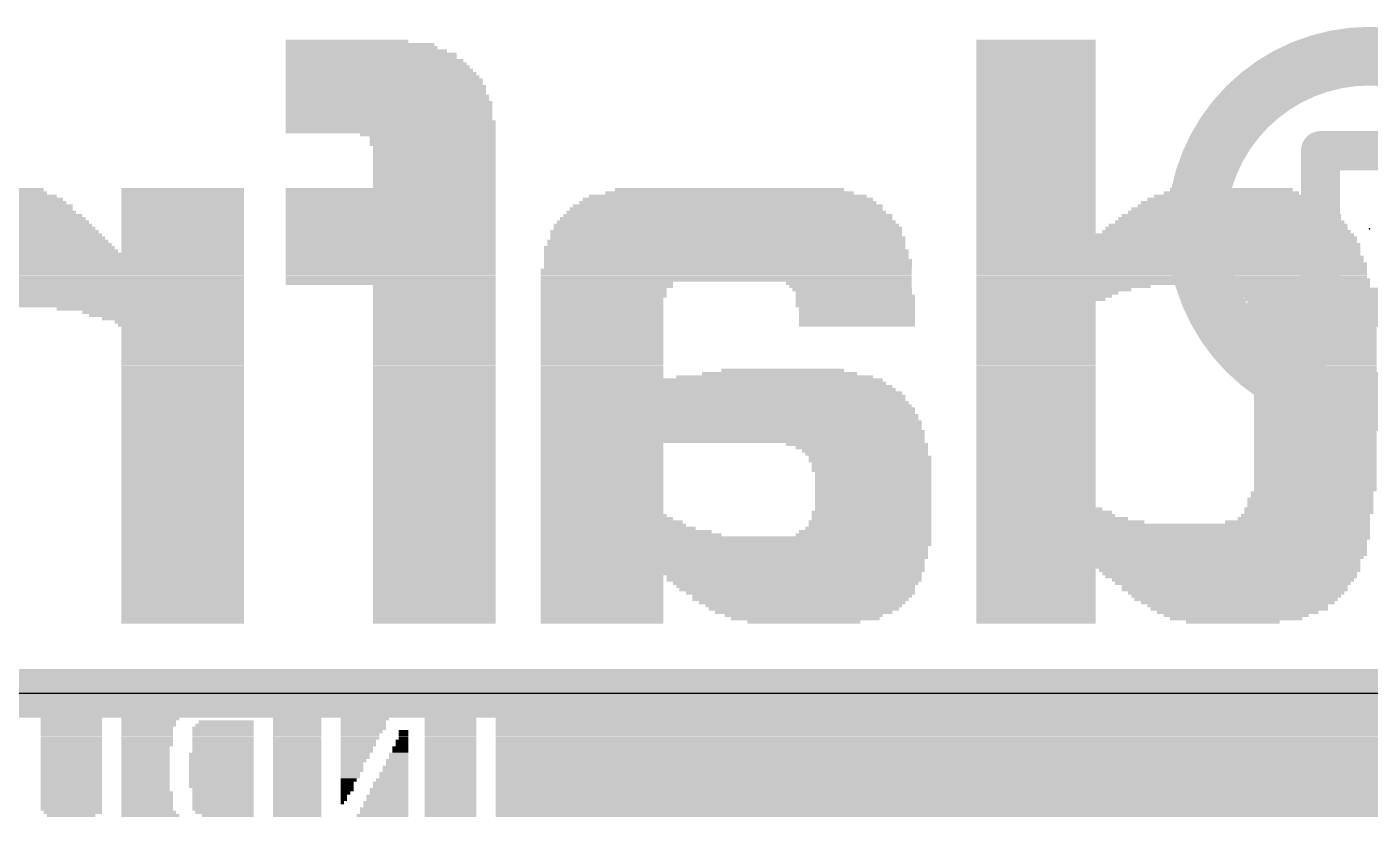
# Model space of a CAD drawing. Extents: x -0.1 to 56.3, y -0.6 to 85.1.
# Drawn here: x 12.84 to 19.82, y -0.64 to 3.46 of the extents above; entities that cross this region are included whole.
import ezdxf

# ---------------------------------------------------------------- set-up
doc = ezdxf.new("R2010")
doc.units = 0
for name, color, linetype in [('1', 12, 'CONTINUOUS'), ('20', 53, 'CONTINUOUS'), ('21', 40, 'CONTINUOUS'), ('22', 6, 'CONTINUOUS'), ('23', 53, 'CONTINUOUS'), ('52', 253, 'CONTINUOUS')]:
    doc.layers.add(name, color=color, linetype=linetype)

# ---------------------------------------------------------------- blocks, each defined once
blk = doc.blocks.new('RECT')
blk.add_solid([(-0.5, -0.5), (0.5, -0.5), (-0.5, 0.5), (0.5, 0.5)])

msp = doc.modelspace()

# ---------------------------------------------------------------- linework, layer by layer
at = {"layer": '1', "const_width": 0.254}
msp.add_lwpolyline([(55.88, 0), (0, 0)], dxfattribs=at)
at = {"layer": '20'}
msp.add_line((3.048, 0), (52.959, 0), dxfattribs=at)
at = {"layer": '21'}
for points, const_width in [([(19.812, 1.515, 1), (19.812, 3.311, 1), (19.812, 1.515)], 0.3048), ([(19.6088, 2.8201, 1), (19.5072, 2.8201)], 0.1016), ([(19.558, 2.8709, 1), (19.558, 2.7693)], 0.1016), ([(19.558, 2.0574, 1), (19.558, 1.9558)], 0.1016), ([(19.5072, 2.0066, 1), (19.6088, 2.0066)], 0.1016)]:
    msp.add_lwpolyline(points, format="xyb", dxfattribs=dict(at, const_width=const_width))
at = {"layer": '21', "const_width": 0.2032}
for points in [[(19.558, 2.8201), (19.558, 2.0066)], [(19.9647, 2.8201), (19.558, 2.8201)], [(19.558, 2.0066), (19.9647, 2.0066)]]:
    msp.add_lwpolyline(points, dxfattribs=at)
at = {"layer": '23'}
msp.add_point((19.812, 2.413), dxfattribs=at)
at = {"layer": '52', "const_width": 0.127}
msp.add_lwpolyline([(0, 0), (55.88, 0)], dxfattribs=at)

# ---------------------------------------------------------------- block references
at = {"layer": '22', "rotation": 180}
for p, xscale, yscale in [((14.5011, 3.3883), 0.637, 0.0167), ((14.5682, 3.3716), 0.7711, 0.0168), ((14.5766, 3.3549), 0.7879, 0.0167), ((18.0802, 3.3883), 0.6203, 0.0167), ((18.0802, 3.3716), 0.6203, 0.0168), ((18.0802, 3.3549), 0.6203, 0.0167), ((14.6017, 3.3381), 0.8382, 0.0168), ((14.6269, 3.3213), 0.8885, 0.0168), ((14.6269, 3.3046), 0.8885, 0.0167), ((14.6436, 3.2878), 0.922, 0.0168), ((18.0802, 3.3381), 0.6203, 0.0168), ((18.0802, 3.3213), 0.6203, 0.0168), ((18.0802, 3.3046), 0.6203, 0.0167), ((18.0802, 3.2878), 0.6203, 0.0168), ((14.652, 3.271), 0.9388, 0.0168), ((14.6604, 3.2543), 0.9555, 0.0167), ((14.6688, 3.2375), 0.9723, 0.0168), ((14.6772, 3.2207), 0.9891, 0.0168), ((14.6855, 3.204), 1.0058, 0.0167), ((18.0802, 3.271), 0.6203, 0.0168), ((18.0802, 3.2543), 0.6203, 0.0167), ((18.0802, 3.2375), 0.6203, 0.0168), ((18.0802, 3.2207), 0.6203, 0.0168), ((18.0802, 3.204), 0.6203, 0.0167), ((14.6939, 3.1872), 1.0226, 0.0168), ((14.6939, 3.1704), 1.0226, 0.0168), ((14.7023, 3.1537), 1.0394, 0.0167), ((14.7023, 3.1369), 1.0394, 0.0168), ((18.0802, 3.1872), 0.6203, 0.0168), ((18.0802, 3.1704), 0.6203, 0.0168), ((18.0802, 3.1537), 0.6203, 0.0167), ((18.0802, 3.1369), 0.6203, 0.0168), ((14.7023, 3.1202), 1.0394, 0.0167), ((14.7107, 3.1034), 1.0561, 0.0168), ((14.7107, 3.0866), 1.0561, 0.0168), ((14.7191, 3.0699), 1.0729, 0.0167), ((18.0802, 3.1202), 0.6203, 0.0167), ((18.0802, 3.1034), 0.6203, 0.0168), ((18.0802, 3.0866), 0.6203, 0.0168), ((18.0802, 3.0699), 0.6203, 0.0167), ((14.7191, 3.0531), 1.0729, 0.0168), ((14.7191, 3.0363), 1.0729, 0.0168), ((14.7191, 3.0196), 1.0729, 0.0167), ((14.7191, 3.0028), 1.0729, 0.0168), ((18.0802, 3.0531), 0.6203, 0.0168), ((18.0802, 3.0363), 0.6203, 0.0168), ((18.0802, 3.0196), 0.6203, 0.0167), ((18.0802, 3.0028), 0.6203, 0.0168), ((14.7191, 2.986), 1.0729, 0.0168), ((14.7275, 2.9693), 1.0897, 0.0167), ((14.7275, 2.9525), 1.0897, 0.0168), ((14.7275, 2.9358), 1.0897, 0.0167), ((18.0802, 2.986), 0.6203, 0.0168), ((18.0802, 2.9693), 0.6203, 0.0167), ((18.0802, 2.9525), 0.6203, 0.0168), ((18.0802, 2.9358), 0.6203, 0.0167), ((14.7275, 2.919), 1.0897, 0.0168), ((14.9203, 2.9022), 0.7041, 0.0168), ((14.9454, 2.8855), 0.6538, 0.0167), ((14.9454, 2.8687), 0.6538, 0.0168), ((18.0802, 2.919), 0.6203, 0.0168), ((18.0802, 2.9022), 0.6203, 0.0168), ((18.0802, 2.8855), 0.6203, 0.0167), ((18.0802, 2.8687), 0.6203, 0.0168), ((14.9454, 2.8519), 0.6538, 0.0168), ((14.9538, 2.8352), 0.6371, 0.0167), ((14.9538, 2.8184), 0.6371, 0.0168), ((14.9538, 2.8016), 0.6371, 0.0168), ((14.9538, 2.7849), 0.6371, 0.0167), ((18.0802, 2.8519), 0.6203, 0.0168), ((18.0802, 2.8352), 0.6203, 0.0167), ((18.0802, 2.8184), 0.6203, 0.0168), ((18.0802, 2.8016), 0.6203, 0.0168), ((18.0802, 2.7849), 0.6203, 0.0167), ((14.9538, 2.7681), 0.6371, 0.0168), ((14.9538, 2.7513), 0.6371, 0.0168), ((14.9538, 2.7346), 0.6371, 0.0167), ((14.9538, 2.7178), 0.6371, 0.0168), ((18.0802, 2.7681), 0.6203, 0.0168), ((18.0802, 2.7513), 0.6203, 0.0168), ((18.0802, 2.7346), 0.6203, 0.0167), ((18.0802, 2.7178), 0.6203, 0.0168), ((14.9538, 2.701), 0.6371, 0.0167), ((14.9538, 2.6843), 0.6371, 0.0168), ((14.9538, 2.6675), 0.6371, 0.0168), ((14.9538, 2.6507), 0.6371, 0.0167), ((18.0802, 2.701), 0.6203, 0.0167), ((18.0802, 2.6843), 0.6203, 0.0168), ((18.0802, 2.6675), 0.6203, 0.0168), ((18.0802, 2.6507), 0.6203, 0.0167), ((12.766, 2.5837), 0.4527, 0.0168), ((12.7325, 2.6172), 0.3856, 0.0168), ((12.7409, 2.6004), 0.4024, 0.0167), ((13.6462, 2.6172), 0.6371, 0.0168), ((13.6462, 2.6004), 0.6371, 0.0167), ((13.6462, 2.5837), 0.6371, 0.0168), ((14.7275, 2.6172), 1.0897, 0.0168), ((14.7275, 2.6004), 1.0897, 0.0167), ((14.7275, 2.5837), 1.0897, 0.0168), ((14.9538, 2.634), 0.6371, 0.0168), ((16.4793, 2.5837), 1.4417, 0.0168), ((16.4877, 2.6004), 1.2909, 0.0167), ((16.4877, 2.6172), 1.1903, 0.0168), ((18.0802, 2.634), 0.6203, 0.0168), ((18.0802, 2.6172), 0.6203, 0.0168), ((18.0802, 2.6004), 0.6203, 0.0167), ((18.0802, 2.5837), 0.6203, 0.0168), ((19.1028, 2.5837), 0.8214, 0.0168), ((19.0945, 2.6004), 0.7041, 0.0167), ((19.0945, 2.6172), 0.6371, 0.0168), ((12.8079, 2.5334), 0.5365, 0.0168), ((12.8079, 2.5167), 0.5365, 0.0167), ((12.7828, 2.5669), 0.4862, 0.0168), ((12.7912, 2.5501), 0.5029, 0.0167), ((13.6462, 2.5669), 0.6371, 0.0168), ((13.6462, 2.5501), 0.6371, 0.0167), ((13.6462, 2.5334), 0.6371, 0.0168), ((13.6462, 2.5167), 0.6371, 0.0167), ((14.7275, 2.5669), 1.0897, 0.0168), ((14.7275, 2.5501), 1.0897, 0.0167), ((14.7275, 2.5334), 1.0897, 0.0168), ((14.7275, 2.5167), 1.0897, 0.0167), ((16.4709, 2.5167), 1.6261, 0.0167), ((16.4793, 2.5334), 1.6093, 0.0168), ((16.4793, 2.5501), 1.5423, 0.0167), ((16.4793, 2.5669), 1.5087, 0.0168), ((18.0802, 2.5669), 0.6203, 0.0168), ((18.0802, 2.5501), 0.6203, 0.0167), ((18.0802, 2.5334), 0.6203, 0.0168), ((18.0802, 2.5167), 0.6203, 0.0167), ((19.0945, 2.5167), 1.0393, 0.0167), ((19.1029, 2.5334), 0.9891, 0.0168), ((19.0945, 2.5501), 0.9387, 0.0167), ((19.1029, 2.5669), 0.8885, 0.0168), ((12.8498, 2.4496), 0.6203, 0.0168), ((12.8163, 2.4999), 0.5532, 0.0168), ((12.8331, 2.4831), 0.5868, 0.0168), ((12.8415, 2.4664), 0.6035, 0.0167), ((13.6462, 2.4999), 0.6371, 0.0168), ((13.6462, 2.4831), 0.6371, 0.0168), ((13.6462, 2.4664), 0.6371, 0.0167), ((13.6462, 2.4496), 0.6371, 0.0168), ((14.7275, 2.4999), 1.0897, 0.0168), ((14.7275, 2.4831), 1.0897, 0.0168), ((14.7275, 2.4664), 1.0897, 0.0167), ((14.7275, 2.4496), 1.0897, 0.0168), ((16.4709, 2.4496), 1.7602, 0.0168), ((16.4709, 2.4664), 1.7267, 0.0167), ((16.4793, 2.4831), 1.7099, 0.0168), ((16.4709, 2.4999), 1.6596, 0.0168), ((18.0802, 2.4999), 0.6203, 0.0168), ((18.0802, 2.4831), 0.6203, 0.0168), ((18.0802, 2.4664), 0.6203, 0.0167), ((18.0802, 2.4496), 0.6203, 0.0168), ((19.0861, 2.4496), 1.1903, 0.0168), ((19.0861, 2.4664), 1.1567, 0.0167), ((19.0945, 2.4831), 1.1399, 0.0168), ((19.0945, 2.4999), 1.0729, 0.0168), ((12.8582, 2.4328), 0.6371, 0.0168), ((12.8666, 2.4161), 0.6538, 0.0167), ((12.875, 2.3993), 0.6706, 0.0168), ((12.8834, 2.3825), 0.6873, 0.0168), ((12.8918, 2.3658), 0.7041, 0.0167), ((13.6462, 2.4328), 0.6371, 0.0168), ((13.6462, 2.4161), 0.6371, 0.0167), ((13.6462, 2.3993), 0.6371, 0.0168), ((13.6462, 2.3825), 0.6371, 0.0168), ((13.6462, 2.3658), 0.6371, 0.0167), ((14.7275, 2.4328), 1.0897, 0.0168), ((14.7275, 2.4161), 1.0897, 0.0167), ((14.7275, 2.3993), 1.0897, 0.0168), ((14.7275, 2.3825), 1.0897, 0.0168), ((14.7275, 2.3658), 1.0897, 0.0167), ((16.4709, 2.3993), 1.8273, 0.0168), ((16.4709, 2.3825), 1.8273, 0.0168), ((16.4793, 2.3658), 1.8441, 0.0167), ((16.4709, 2.4328), 1.7938, 0.0168), ((16.4793, 2.4161), 1.8105, 0.0167), ((18.0802, 2.4328), 0.6203, 0.0168), ((18.0802, 2.4161), 0.6203, 0.0167), ((18.0802, 2.3993), 0.6203, 0.0168), ((18.7508, 2.3825), 1.9614, 0.0168), ((18.7592, 2.3658), 1.9781, 0.0167), ((19.0693, 2.3993), 1.2908, 0.0168), ((19.0694, 2.4161), 1.2573, 0.0167), ((19.0777, 2.4328), 1.2406, 0.0168), ((12.9002, 2.349), 0.7209, 0.0168), ((12.9085, 2.3322), 0.7376, 0.0168), ((12.9169, 2.3155), 0.7544, 0.0167), ((12.9253, 2.2987), 0.7712, 0.0168), ((13.6462, 2.349), 0.6371, 0.0168), ((13.6462, 2.3322), 0.6371, 0.0168), ((13.6462, 2.3155), 0.6371, 0.0167), ((13.6462, 2.2987), 0.6371, 0.0168), ((14.7275, 2.349), 1.0897, 0.0168), ((14.7275, 2.3322), 1.0897, 0.0168), ((14.7275, 2.3155), 1.0897, 0.0167), ((14.7275, 2.2987), 1.0897, 0.0168), ((16.4625, 2.3155), 1.8776, 0.0167), ((16.4709, 2.2987), 1.8943, 0.0168), ((16.4709, 2.349), 1.8608, 0.0168), ((16.4709, 2.3322), 1.8608, 0.0168), ((18.7675, 2.3322), 1.9949, 0.0168), ((18.7675, 2.3155), 1.9949, 0.0167), ((18.7675, 2.2987), 1.9949, 0.0168), ((18.7592, 2.349), 1.9781, 0.0168), ((13.2522, 2.282), 1.425, 0.0167), ((13.2522, 2.2652), 1.425, 0.0168), ((13.2522, 2.2484), 1.425, 0.0168), ((13.2522, 2.2317), 1.425, 0.0167), ((14.7275, 2.282), 1.0897, 0.0167), ((14.7275, 2.2652), 1.0897, 0.0168), ((14.7275, 2.2484), 1.0897, 0.0168), ((14.7275, 2.2317), 1.0897, 0.0167), ((16.4709, 2.282), 1.8943, 0.0167), ((16.4709, 2.2652), 1.8943, 0.0168), ((16.4793, 2.2484), 1.9111, 0.0168), ((16.4793, 2.2317), 1.9111, 0.0167), ((18.7675, 2.282), 1.9949, 0.0167), ((18.7843, 2.2317), 2.0284, 0.0167), ((18.776, 2.2652), 2.0117, 0.0168), ((18.776, 2.2484), 2.0117, 0.0168), ((13.2522, 2.2149), 1.425, 0.0168), ((13.2522, 2.1981), 1.425, 0.0168), ((13.2522, 2.1814), 1.425, 0.0167), ((13.2522, 2.1646), 1.425, 0.0168), ((14.7275, 2.2149), 1.0897, 0.0168), ((14.7275, 2.1981), 1.0897, 0.0168), ((14.7275, 2.1814), 1.0897, 0.0167), ((14.7275, 2.1646), 1.0897, 0.0168), ((16.4709, 2.1981), 1.9278, 0.0168), ((16.4709, 2.1814), 1.9278, 0.0167), ((16.4709, 2.1646), 1.9278, 0.0168), ((16.4793, 2.2149), 1.9111, 0.0168), ((18.7843, 2.2149), 2.0284, 0.0168), ((18.7843, 2.1981), 2.0284, 0.0168), ((18.7843, 2.1814), 2.0284, 0.0167), ((18.7843, 2.1646), 2.0284, 0.0168), ((13.2522, 2.1478), 1.425, 0.0168), ((13.2522, 2.1311), 1.425, 0.0167), ((13.2522, 2.1143), 1.425, 0.0168), ((13.2522, 2.0976), 1.425, 0.0167), ((14.7275, 2.1478), 1.0897, 0.0168), ((14.7275, 2.1311), 1.0897, 0.0167), ((14.9538, 2.1143), 0.6371, 0.0168), ((14.9538, 2.0976), 0.6371, 0.0167), ((15.8506, 2.1311), 0.6873, 0.0167), ((15.8506, 2.1143), 0.6873, 0.0168), ((15.8338, 2.0976), 0.6537, 0.0167), ((16.4709, 2.1478), 1.9278, 0.0168), ((17.1079, 2.1311), 0.6538, 0.0167), ((17.1163, 2.1143), 0.637, 0.0168), ((17.1247, 2.0976), 0.6203, 0.0167), ((18.7927, 2.1478), 2.0452, 0.0168), ((18.7927, 2.1311), 2.0452, 0.0167), ((18.2227, 2.1143), 0.9052, 0.0168), ((18.1725, 2.0976), 0.8047, 0.0167), ((19.413, 2.1143), 0.8047, 0.0168), ((19.4633, 2.0976), 0.7041, 0.0167), ((13.2522, 2.0808), 1.425, 0.0168), ((13.2522, 2.064), 1.425, 0.0168), ((13.2522, 2.0473), 1.425, 0.0167), ((13.2522, 2.0305), 1.425, 0.0168), ((14.9538, 2.0808), 0.6371, 0.0168), ((14.9538, 2.064), 0.6371, 0.0168), ((14.9538, 2.0473), 0.6371, 0.0167), ((14.9538, 2.0305), 0.6371, 0.0168), ((15.8338, 2.0808), 0.6537, 0.0168), ((15.8338, 2.064), 0.6537, 0.0168), ((15.8255, 2.0473), 0.637, 0.0167), ((15.8255, 2.0305), 0.637, 0.0168), ((17.1331, 2.0808), 0.6035, 0.0168), ((17.1415, 2.064), 0.6203, 0.0168), ((17.1415, 2.0473), 0.6203, 0.0167), ((17.1415, 2.0305), 0.6203, 0.0168), ((18.1389, 2.0808), 0.7376, 0.0168), ((18.1054, 2.0473), 0.6706, 0.0167), ((18.0802, 2.0305), 0.6203, 0.0168), ((18.1222, 2.064), 0.7041, 0.0168), ((19.4717, 2.0808), 0.6873, 0.0168), ((19.48, 2.064), 0.6706, 0.0168), ((19.4884, 2.0473), 0.6538, 0.0167), ((19.5052, 2.0305), 0.6538, 0.0168), ((13.2522, 2.0137), 1.425, 0.0168), ((13.4786, 1.997), 0.9723, 0.0167), ((13.5456, 1.9802), 0.8382, 0.0168), ((13.5624, 1.9634), 0.8047, 0.0168), ((13.5959, 1.9466), 0.7377, 0.0167), ((14.9538, 2.0137), 0.6371, 0.0168), ((14.9538, 1.997), 0.6371, 0.0167), ((14.9538, 1.9802), 0.6371, 0.0168), ((14.9538, 1.9634), 0.6371, 0.0168), ((14.9538, 1.9466), 0.6371, 0.0167), ((15.8255, 2.0137), 0.637, 0.0168), ((15.8255, 1.997), 0.637, 0.0167), ((15.8255, 1.9802), 0.637, 0.0168), ((15.8255, 1.9634), 0.637, 0.0168), ((15.8255, 1.9466), 0.637, 0.0167), ((17.1415, 2.0137), 0.6203, 0.0168), ((17.1499, 1.997), 0.6035, 0.0167), ((17.1499, 1.9802), 0.6035, 0.0168), ((17.1499, 1.9634), 0.6035, 0.0168), ((17.1499, 1.9466), 0.6035, 0.0167), ((18.0802, 2.0137), 0.6203, 0.0168), ((18.0802, 1.997), 0.6203, 0.0167), ((18.0802, 1.9802), 0.6203, 0.0168), ((18.0802, 1.9634), 0.6203, 0.0168), ((18.0802, 1.9466), 0.6203, 0.0167), ((19.5052, 2.0137), 0.6538, 0.0168), ((19.5052, 1.997), 0.6538, 0.0167), ((19.5136, 1.9802), 0.6371, 0.0168), ((19.5136, 1.9634), 0.6371, 0.0168), ((19.5136, 1.9466), 0.6371, 0.0167), ((13.6294, 1.9299), 0.6706, 0.0168), ((13.6378, 1.9131), 0.6538, 0.0168), ((13.6462, 1.8963), 0.6371, 0.0167), ((13.6462, 1.8796), 0.6371, 0.0168), ((14.9538, 1.9299), 0.6371, 0.0168), ((14.9538, 1.9131), 0.6371, 0.0168), ((14.9538, 1.8963), 0.6371, 0.0167), ((14.9538, 1.8796), 0.6371, 0.0168), ((15.8255, 1.9299), 0.637, 0.0168), ((15.8255, 1.9131), 0.637, 0.0168), ((15.8255, 1.8963), 0.637, 0.0167), ((15.8255, 1.8796), 0.637, 0.0168), ((17.1499, 1.9299), 0.6035, 0.0168), ((17.1499, 1.9131), 0.6035, 0.0168), ((18.0802, 1.9299), 0.6203, 0.0168), ((18.0802, 1.9131), 0.6203, 0.0168), ((18.0802, 1.8963), 0.6203, 0.0167), ((18.0802, 1.8796), 0.6203, 0.0168), ((19.5303, 1.9299), 0.637, 0.0168), ((19.5303, 1.9131), 0.637, 0.0168), ((19.5303, 1.8963), 0.637, 0.0167), ((19.5303, 1.8796), 0.637, 0.0168), ((13.6462, 1.8629), 0.6371, 0.0167), ((13.6462, 1.8461), 0.6371, 0.0168), ((13.6462, 1.8293), 0.6371, 0.0168), ((13.6462, 1.8126), 0.6371, 0.0167), ((14.9538, 1.8629), 0.6371, 0.0167), ((14.9538, 1.8461), 0.6371, 0.0168), ((14.9538, 1.8293), 0.6371, 0.0168), ((14.9538, 1.8126), 0.6371, 0.0167), ((15.8255, 1.8629), 0.637, 0.0167), ((15.8255, 1.8461), 0.637, 0.0168), ((15.8255, 1.8293), 0.637, 0.0168), ((15.8255, 1.8126), 0.637, 0.0167), ((18.0802, 1.8629), 0.6203, 0.0167), ((18.0802, 1.8461), 0.6203, 0.0168), ((18.0802, 1.8293), 0.6203, 0.0168), ((18.0802, 1.8126), 0.6203, 0.0167), ((19.5303, 1.8629), 0.637, 0.0167), ((19.5303, 1.8461), 0.637, 0.0168), ((19.5303, 1.8293), 0.637, 0.0168), ((19.5303, 1.8126), 0.637, 0.0167), ((13.6462, 1.7958), 0.6371, 0.0168), ((13.6462, 1.779), 0.6371, 0.0168), ((13.6462, 1.7623), 0.6371, 0.0167), ((13.6462, 1.7455), 0.6371, 0.0168), ((14.9538, 1.7958), 0.6371, 0.0168), ((14.9538, 1.779), 0.6371, 0.0168), ((14.9538, 1.7623), 0.6371, 0.0167), ((14.9538, 1.7455), 0.6371, 0.0168), ((15.8255, 1.7958), 0.637, 0.0168), ((15.8255, 1.779), 0.637, 0.0168), ((15.8255, 1.7623), 0.637, 0.0167), ((15.8255, 1.7455), 0.637, 0.0168), ((18.0802, 1.7958), 0.6203, 0.0168), ((18.0802, 1.779), 0.6203, 0.0168), ((18.0802, 1.7623), 0.6203, 0.0167), ((18.0802, 1.7455), 0.6203, 0.0168), ((19.5303, 1.7958), 0.637, 0.0168), ((19.5303, 1.779), 0.637, 0.0168), ((19.5303, 1.7623), 0.637, 0.0167), ((19.5303, 1.7455), 0.637, 0.0168), ((13.6462, 1.7287), 0.6371, 0.0168), ((13.6462, 1.712), 0.6371, 0.0167), ((13.6462, 1.6952), 0.6371, 0.0168), ((13.6462, 1.6784), 0.6371, 0.0167), ((14.9538, 1.7287), 0.6371, 0.0168), ((14.9538, 1.712), 0.6371, 0.0167), ((14.9538, 1.6952), 0.6371, 0.0168), ((14.9538, 1.6784), 0.6371, 0.0167), ((15.8255, 1.7287), 0.637, 0.0168), ((15.8255, 1.712), 0.637, 0.0167), ((15.8255, 1.6952), 0.637, 0.0168), ((15.8255, 1.6784), 0.637, 0.0167), ((16.7643, 1.6784), 0.6371, 0.0167), ((18.0802, 1.7287), 0.6203, 0.0168), ((18.0802, 1.712), 0.6203, 0.0167), ((18.0802, 1.6952), 0.6203, 0.0168), ((18.0802, 1.6784), 0.6203, 0.0167), ((19.5303, 1.7287), 0.637, 0.0168), ((19.5303, 1.712), 0.637, 0.0167), ((19.5303, 1.6952), 0.637, 0.0168), ((19.5303, 1.6784), 0.637, 0.0167), ((13.6462, 1.6617), 0.6371, 0.0168), ((13.6462, 1.6449), 0.6371, 0.0168), ((13.6462, 1.6281), 0.6371, 0.0167), ((13.6462, 1.6114), 0.6371, 0.0168), ((14.9538, 1.6617), 0.6371, 0.0168), ((14.9538, 1.6449), 0.6371, 0.0168), ((14.9538, 1.6281), 0.6371, 0.0167), ((14.9538, 1.6114), 0.6371, 0.0168), ((15.8255, 1.6617), 0.637, 0.0168), ((15.8255, 1.6449), 0.637, 0.0168), ((16.3955, 1.6281), 1.7769, 0.0167), ((16.4039, 1.6114), 1.7937, 0.0168), ((16.7223, 1.6449), 1.0226, 0.0168), ((16.7475, 1.6617), 0.8046, 0.0168), ((18.0802, 1.6617), 0.6203, 0.0168), ((18.0802, 1.6449), 0.6203, 0.0168), ((18.0802, 1.6281), 0.6203, 0.0167), ((18.0802, 1.6114), 0.6203, 0.0168), ((19.5303, 1.6617), 0.637, 0.0168), ((19.5303, 1.6449), 0.637, 0.0168), ((19.5303, 1.6281), 0.637, 0.0167), ((19.5303, 1.6114), 0.637, 0.0168), ((13.6462, 1.5946), 0.6371, 0.0168), ((13.6462, 1.5778), 0.6371, 0.0167), ((13.6462, 1.5611), 0.6371, 0.0168), ((13.6462, 1.5443), 0.6371, 0.0168), ((13.6462, 1.5275), 0.6371, 0.0167), ((14.9538, 1.5946), 0.6371, 0.0168), ((14.9538, 1.5778), 0.6371, 0.0167), ((14.9538, 1.5611), 0.6371, 0.0168), ((14.9538, 1.5443), 0.6371, 0.0168), ((14.9538, 1.5275), 0.6371, 0.0167), ((16.4206, 1.5946), 1.8272, 0.0168), ((16.429, 1.5778), 1.844, 0.0167), ((16.4458, 1.5611), 1.8775, 0.0168), ((16.4542, 1.5443), 1.8943, 0.0168), ((16.4542, 1.5275), 1.8943, 0.0167), ((18.0802, 1.5946), 0.6203, 0.0168), ((18.0802, 1.5778), 0.6203, 0.0167), ((18.0802, 1.5611), 0.6203, 0.0168), ((18.0802, 1.5443), 0.6203, 0.0168), ((18.0802, 1.5275), 0.6203, 0.0167), ((19.5303, 1.5946), 0.637, 0.0168), ((19.5303, 1.5778), 0.637, 0.0167), ((19.5303, 1.5611), 0.637, 0.0168), ((19.5303, 1.5443), 0.637, 0.0168), ((19.5303, 1.5275), 0.637, 0.0167), ((13.6462, 1.5108), 0.6371, 0.0168), ((13.6462, 1.494), 0.6371, 0.0168), ((13.6462, 1.4773), 0.6371, 0.0167), ((13.6462, 1.4605), 0.6371, 0.0168), ((14.9538, 1.5108), 0.6371, 0.0168), ((14.9538, 1.494), 0.6371, 0.0168), ((14.9538, 1.4773), 0.6371, 0.0167), ((14.9538, 1.4605), 0.6371, 0.0168), ((16.4625, 1.5108), 1.911, 0.0168), ((16.4709, 1.494), 1.9278, 0.0168), ((16.4793, 1.4773), 1.9446, 0.0167), ((16.4793, 1.4605), 1.9446, 0.0168), ((18.0802, 1.5108), 0.6203, 0.0168), ((18.0802, 1.494), 0.6203, 0.0168), ((18.0802, 1.4773), 0.6203, 0.0167), ((18.0802, 1.4605), 0.6203, 0.0168), ((19.5303, 1.5108), 0.637, 0.0168), ((19.5303, 1.494), 0.637, 0.0168), ((19.5303, 1.4773), 0.637, 0.0167), ((19.5303, 1.4605), 0.637, 0.0168), ((13.6462, 1.4438), 0.6371, 0.0167), ((13.6462, 1.427), 0.6371, 0.0168), ((13.6462, 1.4102), 0.6371, 0.0168), ((13.6462, 1.3935), 0.6371, 0.0167), ((14.9538, 1.4438), 0.6371, 0.0167), ((14.9538, 1.427), 0.6371, 0.0168), ((14.9538, 1.4102), 0.6371, 0.0168), ((14.9538, 1.3935), 0.6371, 0.0167), ((16.4877, 1.4438), 1.9613, 0.0167), ((16.4877, 1.427), 1.9613, 0.0168), ((16.4961, 1.4102), 1.9781, 0.0168), ((16.4961, 1.3935), 1.9781, 0.0167), ((18.0802, 1.4438), 0.6203, 0.0167), ((18.0802, 1.427), 0.6203, 0.0168), ((18.0802, 1.4102), 0.6203, 0.0168), ((18.0802, 1.3935), 0.6203, 0.0167), ((19.5303, 1.4438), 0.637, 0.0167), ((19.5303, 1.427), 0.637, 0.0168), ((19.5303, 1.4102), 0.637, 0.0168), ((19.5303, 1.3935), 0.637, 0.0167), ((13.6462, 1.3767), 0.6371, 0.0168), ((13.6462, 1.3599), 0.6371, 0.0168), ((13.6462, 1.3432), 0.6371, 0.0167), ((13.6462, 1.3264), 0.6371, 0.0168), ((14.9538, 1.3767), 0.6371, 0.0168), ((14.9538, 1.3599), 0.6371, 0.0168), ((14.9538, 1.3432), 0.6371, 0.0167), ((14.9538, 1.3264), 0.6371, 0.0168), ((16.4961, 1.3767), 1.9781, 0.0168), ((16.5045, 1.3599), 1.9949, 0.0168), ((16.5045, 1.3432), 1.9949, 0.0167), ((16.5045, 1.3264), 1.9949, 0.0168), ((18.0802, 1.3767), 0.6203, 0.0168), ((18.0802, 1.3599), 0.6203, 0.0168), ((18.0802, 1.3432), 0.6203, 0.0167), ((18.0802, 1.3264), 0.6203, 0.0168), ((19.5303, 1.3767), 0.637, 0.0168), ((19.5303, 1.3599), 0.637, 0.0168), ((19.5303, 1.3432), 0.637, 0.0167), ((19.5303, 1.3264), 0.637, 0.0168), ((13.6462, 1.3096), 0.6371, 0.0168), ((13.6462, 1.2929), 0.6371, 0.0167), ((13.6462, 1.2761), 0.6371, 0.0168), ((13.6462, 1.2593), 0.6371, 0.0167), ((14.9538, 1.3096), 0.6371, 0.0168), ((14.9538, 1.2929), 0.6371, 0.0167), ((14.9538, 1.2761), 0.6371, 0.0168), ((14.9538, 1.2593), 0.6371, 0.0167), ((16.5045, 1.3096), 1.9949, 0.0168), ((15.8255, 1.2929), 0.637, 0.0167), ((15.8255, 1.2761), 0.637, 0.0168), ((15.8255, 1.2593), 0.637, 0.0167), ((17.1498, 1.2929), 0.7376, 0.0167), ((17.1749, 1.2761), 0.6873, 0.0168), ((17.1917, 1.2593), 0.6538, 0.0167), ((18.0802, 1.3096), 0.6203, 0.0168), ((18.0802, 1.2929), 0.6203, 0.0167), ((18.0802, 1.2761), 0.6203, 0.0168), ((18.0802, 1.2593), 0.6203, 0.0167), ((19.5303, 1.3096), 0.637, 0.0168), ((19.5303, 1.2929), 0.637, 0.0167), ((19.5303, 1.2761), 0.637, 0.0168), ((19.5303, 1.2593), 0.637, 0.0167), ((13.6462, 1.2426), 0.6371, 0.0168), ((13.6462, 1.2258), 0.6371, 0.0168), ((13.6462, 1.209), 0.6371, 0.0167), ((13.6462, 1.1923), 0.6371, 0.0168), ((14.9538, 1.2426), 0.6371, 0.0168), ((14.9538, 1.2258), 0.6371, 0.0168), ((14.9538, 1.209), 0.6371, 0.0167), ((14.9538, 1.1923), 0.6371, 0.0168), ((15.8255, 1.2426), 0.637, 0.0168), ((15.8255, 1.2258), 0.637, 0.0168), ((15.8255, 1.209), 0.637, 0.0167), ((15.8255, 1.1923), 0.637, 0.0168), ((17.2001, 1.2426), 0.637, 0.0168), ((17.2169, 1.2258), 0.637, 0.0168), ((17.2169, 1.209), 0.637, 0.0167), ((17.2252, 1.1923), 0.6203, 0.0168), ((18.0802, 1.2426), 0.6203, 0.0168), ((18.0802, 1.2258), 0.6203, 0.0168), ((18.0802, 1.209), 0.6203, 0.0167), ((18.0802, 1.1923), 0.6203, 0.0168), ((19.5303, 1.2426), 0.637, 0.0168), ((19.5303, 1.2258), 0.637, 0.0168), ((19.5303, 1.209), 0.637, 0.0167), ((19.5303, 1.1923), 0.637, 0.0168), ((13.6462, 1.1755), 0.6371, 0.0168), ((13.6462, 1.1587), 0.6371, 0.0167), ((13.6462, 1.142), 0.6371, 0.0168), ((13.6462, 1.1252), 0.6371, 0.0168), ((13.6462, 1.1085), 0.6371, 0.0167), ((14.9538, 1.1755), 0.6371, 0.0168), ((14.9538, 1.1587), 0.6371, 0.0167), ((14.9538, 1.142), 0.6371, 0.0168), ((14.9538, 1.1252), 0.6371, 0.0168), ((14.9538, 1.1085), 0.6371, 0.0167), ((15.8255, 1.1755), 0.637, 0.0168), ((15.8255, 1.1587), 0.637, 0.0167), ((15.8255, 1.142), 0.637, 0.0168), ((15.8255, 1.1252), 0.637, 0.0168), ((15.8255, 1.1085), 0.637, 0.0167), ((17.2252, 1.1755), 0.6203, 0.0168), ((17.2252, 1.1587), 0.6203, 0.0167), ((17.2337, 1.142), 0.6035, 0.0168), ((17.2337, 1.1252), 0.6035, 0.0168), ((17.2337, 1.1085), 0.6035, 0.0167), ((18.0802, 1.1755), 0.6203, 0.0168), ((18.0802, 1.1587), 0.6203, 0.0167), ((18.0802, 1.142), 0.6203, 0.0168), ((18.0802, 1.1252), 0.6203, 0.0168), ((18.0802, 1.1085), 0.6203, 0.0167), ((19.5303, 1.1755), 0.637, 0.0168), ((19.5303, 1.1587), 0.637, 0.0167), ((19.5303, 1.142), 0.637, 0.0168), ((19.5303, 1.1252), 0.637, 0.0168), ((19.5303, 1.1085), 0.637, 0.0167), ((13.6462, 1.0917), 0.6371, 0.0168), ((13.6462, 1.0749), 0.6371, 0.0168), ((13.6462, 1.0582), 0.6371, 0.0167), ((13.6462, 1.0414), 0.6371, 0.0168), ((14.9538, 1.0917), 0.6371, 0.0168), ((14.9538, 1.0749), 0.6371, 0.0168), ((14.9538, 1.0582), 0.6371, 0.0167), ((14.9538, 1.0414), 0.6371, 0.0168), ((15.8255, 1.0917), 0.637, 0.0168), ((15.8255, 1.0749), 0.637, 0.0168), ((15.8255, 1.0582), 0.637, 0.0167), ((15.8255, 1.0414), 0.637, 0.0168), ((17.2337, 1.0917), 0.6035, 0.0168), ((17.2337, 1.0749), 0.6035, 0.0168), ((17.2337, 1.0582), 0.6035, 0.0167), ((17.2337, 1.0414), 0.6035, 0.0168), ((18.0802, 1.0917), 0.6203, 0.0168), ((18.0802, 1.0749), 0.6203, 0.0168), ((18.0802, 1.0582), 0.6203, 0.0167), ((18.0802, 1.0414), 0.6203, 0.0168), ((19.5136, 1.0414), 0.6371, 0.0168), ((19.5303, 1.0917), 0.637, 0.0168), ((19.5303, 1.0749), 0.637, 0.0168), ((19.5303, 1.0582), 0.637, 0.0167), ((13.6462, 1.0247), 0.6371, 0.0167), ((13.6462, 1.0079), 0.6371, 0.0168), ((13.6462, 0.9911), 0.6371, 0.0168), ((13.6462, 0.9744), 0.6371, 0.0167), ((14.9538, 1.0247), 0.6371, 0.0167), ((14.9538, 1.0079), 0.6371, 0.0168), ((14.9538, 0.9911), 0.6371, 0.0168), ((14.9538, 0.9744), 0.6371, 0.0167), ((15.8255, 1.0247), 0.637, 0.0167), ((15.8255, 1.0079), 0.637, 0.0168), ((15.8255, 0.9911), 0.637, 0.0168), ((15.8255, 0.9744), 0.637, 0.0167), ((17.2337, 1.0247), 0.6035, 0.0167), ((17.2337, 1.0079), 0.6035, 0.0168), ((17.2337, 0.9911), 0.6035, 0.0168), ((17.2337, 0.9744), 0.6035, 0.0167), ((18.0802, 1.0247), 0.6203, 0.0167), ((18.0802, 1.0079), 0.6203, 0.0168), ((18.0802, 0.9911), 0.6203, 0.0168), ((18.0802, 0.9744), 0.6203, 0.0167), ((19.5052, 1.0079), 0.6538, 0.0168), ((19.5052, 0.9911), 0.6538, 0.0168), ((19.5052, 0.9744), 0.6538, 0.0167), ((19.5136, 1.0247), 0.6371, 0.0167), ((13.6462, 0.9576), 0.6371, 0.0168), ((13.6462, 0.9408), 0.6371, 0.0168), ((13.6462, 0.9241), 0.6371, 0.0167), ((13.6462, 0.9073), 0.6371, 0.0168), ((14.9538, 0.9576), 0.6371, 0.0168), ((14.9538, 0.9408), 0.6371, 0.0168), ((14.9538, 0.9241), 0.6371, 0.0167), ((14.9538, 0.9073), 0.6371, 0.0168), ((15.8338, 0.9241), 0.6537, 0.0167), ((15.8506, 0.9073), 0.6873, 0.0168), ((15.8255, 0.9576), 0.637, 0.0168), ((15.8255, 0.9408), 0.637, 0.0168), ((17.2252, 0.9408), 0.6203, 0.0168), ((17.2252, 0.9241), 0.6203, 0.0167), ((17.2252, 0.9073), 0.6203, 0.0168), ((17.2337, 0.9576), 0.6035, 0.0168), ((18.097, 0.9576), 0.6538, 0.0168), ((18.1305, 0.9241), 0.7208, 0.0167), ((18.164, 0.9073), 0.7879, 0.0168), ((18.1222, 0.9408), 0.7041, 0.0168), ((19.4717, 0.9073), 0.6873, 0.0168), ((19.48, 0.9241), 0.6706, 0.0167), ((19.4968, 0.9576), 0.6706, 0.0168), ((19.4968, 0.9408), 0.6706, 0.0168), ((13.6462, 0.8905), 0.6371, 0.0168), ((13.6462, 0.8738), 0.6371, 0.0167), ((13.6462, 0.857), 0.6371, 0.0168), ((13.6462, 0.8403), 0.6371, 0.0167), ((14.9538, 0.8905), 0.6371, 0.0168), ((14.9538, 0.8738), 0.6371, 0.0167), ((14.9538, 0.857), 0.6371, 0.0168), ((14.9538, 0.8403), 0.6371, 0.0167), ((15.8841, 0.8738), 0.7543, 0.0167), ((15.8758, 0.8905), 0.7376, 0.0168), ((15.9093, 0.857), 0.8046, 0.0168), ((15.9512, 0.8403), 0.8884, 0.0167), ((17.1918, 0.8403), 0.6873, 0.0167), ((17.2085, 0.857), 0.6538, 0.0168), ((17.2169, 0.8905), 0.637, 0.0168), ((17.2169, 0.8738), 0.637, 0.0167), ((18.7927, 0.8738), 2.0452, 0.0167), ((18.7927, 0.857), 2.0452, 0.0168), ((18.7927, 0.8403), 2.0452, 0.0167), ((18.206, 0.8905), 0.8717, 0.0168), ((19.4381, 0.8905), 0.7544, 0.0168), ((13.6462, 0.8235), 0.6371, 0.0168), ((13.6462, 0.8067), 0.6371, 0.0168), ((13.6462, 0.79), 0.6371, 0.0167), ((13.6462, 0.7732), 0.6371, 0.0168), ((14.9538, 0.8235), 0.6371, 0.0168), ((14.9538, 0.8067), 0.6371, 0.0168), ((14.9538, 0.79), 0.6371, 0.0167), ((14.9538, 0.7732), 0.6371, 0.0168), ((15.9764, 0.8235), 0.9387, 0.0168), ((16.5212, 0.8067), 2.0284, 0.0168), ((16.5212, 0.79), 2.0284, 0.0167), ((16.5212, 0.7732), 2.0284, 0.0168), ((17.1834, 0.8235), 0.7041, 0.0168), ((18.7927, 0.8235), 2.0452, 0.0168), ((18.7927, 0.8067), 2.0452, 0.0168), ((18.7843, 0.79), 2.0284, 0.0167), ((18.7843, 0.7732), 2.0284, 0.0168), ((13.6462, 0.7564), 0.6371, 0.0168), ((13.6462, 0.7397), 0.6371, 0.0167), ((13.6462, 0.7229), 0.6371, 0.0168), ((13.6462, 0.7061), 0.6371, 0.0168), ((14.9538, 0.7564), 0.6371, 0.0168), ((14.9538, 0.7397), 0.6371, 0.0167), ((14.9538, 0.7229), 0.6371, 0.0168), ((14.9538, 0.7061), 0.6371, 0.0168), ((16.5128, 0.7564), 2.0116, 0.0168), ((16.5128, 0.7397), 2.0116, 0.0167), ((16.5128, 0.7229), 2.0116, 0.0168), ((16.5128, 0.7061), 2.0116, 0.0168), ((18.7843, 0.7564), 2.0284, 0.0168), ((18.7843, 0.7397), 2.0284, 0.0167), ((18.7843, 0.7229), 2.0284, 0.0168), ((18.776, 0.7061), 2.0117, 0.0168), ((13.6462, 0.6894), 0.6371, 0.0167), ((13.6462, 0.6726), 0.6371, 0.0168), ((13.6462, 0.6558), 0.6371, 0.0168), ((13.6462, 0.6391), 0.6371, 0.0167), ((13.6462, 0.6223), 0.6371, 0.0168), ((14.9538, 0.6894), 0.6371, 0.0167), ((14.9538, 0.6726), 0.6371, 0.0168), ((14.9538, 0.6558), 0.6371, 0.0168), ((14.9538, 0.6391), 0.6371, 0.0167), ((14.9538, 0.6223), 0.6371, 0.0168), ((16.5045, 0.6894), 1.9949, 0.0167), ((16.5045, 0.6726), 1.9949, 0.0168), ((16.5045, 0.6558), 1.9949, 0.0168), ((16.5045, 0.6391), 1.9949, 0.0167), ((16.4961, 0.6223), 1.9781, 0.0168), ((18.7675, 0.6894), 1.9949, 0.0167), ((18.7675, 0.6726), 1.9949, 0.0168), ((18.7675, 0.6558), 1.9949, 0.0168), ((18.0802, 0.6391), 0.6203, 0.0167), ((18.0802, 0.6223), 0.6203, 0.0168), ((19.0861, 0.6391), 1.3579, 0.0167), ((19.0861, 0.6223), 1.3243, 0.0168), ((13.6462, 0.6056), 0.6371, 0.0167), ((13.6462, 0.5888), 0.6371, 0.0168), ((13.6462, 0.572), 0.6371, 0.0168), ((13.6462, 0.5553), 0.6371, 0.0167), ((14.9538, 0.6056), 0.6371, 0.0167), ((14.9538, 0.5888), 0.6371, 0.0168), ((14.9538, 0.572), 0.6371, 0.0168), ((14.9538, 0.5553), 0.6371, 0.0167), ((15.8255, 0.6056), 0.637, 0.0167), ((15.8255, 0.5888), 0.637, 0.0168), ((15.8255, 0.572), 0.637, 0.0168), ((15.8255, 0.5553), 0.637, 0.0167), ((16.8229, 0.6056), 1.3244, 0.0167), ((16.8229, 0.5888), 1.3244, 0.0168), ((16.8313, 0.572), 1.274, 0.0168), ((16.8313, 0.5553), 1.2406, 0.0167), ((18.0802, 0.6056), 0.6203, 0.0167), ((18.0802, 0.5888), 0.6203, 0.0168), ((18.0802, 0.572), 0.6203, 0.0168), ((18.0802, 0.5553), 0.6203, 0.0167), ((19.0945, 0.6056), 1.3075, 0.0167), ((19.1029, 0.5888), 1.2573, 0.0168), ((19.1028, 0.572), 1.2238, 0.0168), ((19.1113, 0.5553), 1.1735, 0.0167), ((13.6462, 0.5385), 0.6371, 0.0168), ((13.6462, 0.5217), 0.6371, 0.0168), ((13.6462, 0.505), 0.6371, 0.0167), ((13.6462, 0.4882), 0.6371, 0.0168), ((14.9538, 0.5385), 0.6371, 0.0168), ((14.9538, 0.5217), 0.6371, 0.0168), ((14.9538, 0.505), 0.6371, 0.0167), ((14.9538, 0.4882), 0.6371, 0.0168), ((15.8255, 0.5385), 0.637, 0.0168), ((15.8255, 0.5217), 0.637, 0.0168), ((15.8255, 0.505), 0.637, 0.0167), ((15.8255, 0.4882), 0.637, 0.0168), ((16.8397, 0.5385), 1.2238, 0.0168), ((16.8565, 0.5217), 1.1903, 0.0168), ((16.8649, 0.505), 1.1399, 0.0167), ((16.8565, 0.4882), 1.1231, 0.0168), ((18.0802, 0.5385), 0.6203, 0.0168), ((18.0802, 0.5217), 0.6203, 0.0168), ((18.0802, 0.505), 0.6203, 0.0167), ((18.0802, 0.4882), 0.6203, 0.0168), ((19.1113, 0.5385), 1.1735, 0.0168), ((19.1196, 0.5217), 1.1232, 0.0168), ((19.1196, 0.505), 1.0896, 0.0167), ((19.1196, 0.4882), 1.0562, 0.0168), ((13.6462, 0.4714), 0.6371, 0.0168), ((13.6462, 0.4546), 0.6371, 0.0167), ((13.6462, 0.4379), 0.6371, 0.0168), ((13.6462, 0.4212), 0.6371, 0.0167), ((14.9538, 0.4714), 0.6371, 0.0168), ((14.9538, 0.4546), 0.6371, 0.0167), ((14.9538, 0.4379), 0.6371, 0.0168), ((14.9538, 0.4212), 0.6371, 0.0167), ((15.8255, 0.4714), 0.637, 0.0168), ((15.8255, 0.4546), 0.637, 0.0167), ((15.8255, 0.4379), 0.637, 0.0168), ((15.8255, 0.4212), 0.637, 0.0167), ((16.8649, 0.4714), 1.0729, 0.0168), ((16.8732, 0.4546), 1.0226, 0.0167), ((16.8733, 0.4379), 0.9891, 0.0168), ((16.8732, 0.4212), 0.922, 0.0167), ((18.0802, 0.4714), 0.6203, 0.0168), ((18.0802, 0.4546), 0.6203, 0.0167), ((18.0802, 0.4379), 0.6203, 0.0168), ((18.0802, 0.4212), 0.6203, 0.0167), ((19.128, 0.4714), 1.0058, 0.0168), ((19.128, 0.4546), 0.9388, 0.0167), ((19.1364, 0.4379), 0.9221, 0.0168), ((19.128, 0.4212), 0.8382, 0.0167), ((13.6462, 0.4044), 0.6371, 0.0168), ((13.6462, 0.3876), 0.6371, 0.0168), ((13.6462, 0.3709), 0.6371, 0.0167), ((14.9538, 0.4044), 0.6371, 0.0168), ((14.9538, 0.3876), 0.6371, 0.0168), ((14.9538, 0.3709), 0.6371, 0.0167), ((15.8255, 0.4044), 0.637, 0.0168), ((15.8255, 0.3876), 0.637, 0.0168), ((15.8255, 0.3709), 0.637, 0.0167), ((16.8732, 0.4044), 0.8214, 0.0168), ((16.8816, 0.3876), 0.7712, 0.0168), ((16.8732, 0.3709), 0.5868, 0.0167), ((18.0802, 0.4044), 0.6203, 0.0168), ((18.0802, 0.3876), 0.6203, 0.0168), ((18.0802, 0.3709), 0.6203, 0.0167), ((19.1196, 0.4044), 0.7544, 0.0168), ((19.1196, 0.3876), 0.6874, 0.0168), ((19.1029, 0.3709), 0.4861, 0.0167), ((15.113, 0.0523), 13.998, 0.0168), ((15.113, 0.0355), 13.998, 0.0167), ((15.113, 0.0188), 13.998, 0.0168), ((15.113, 0.0021), 13.998, 0.0167), ((15.113, -0.0147), 13.998, 0.0168), ((15.113, -0.0315), 13.998, 0.0168), ((13.0678, -0.0483), 0.3185, 0.0167), ((13.0678, -0.065), 0.3185, 0.0168), ((13.5204, -0.065), 0.3856, 0.0168), ((13.5456, -0.0483), 0.4359, 0.0167), ((14.2413, -0.0483), 0.2515, 0.0167), ((14.2413, -0.065), 0.2515, 0.0168), ((14.6185, -0.0483), 0.3017, 0.0167), ((14.6101, -0.065), 0.285, 0.0168), ((15.0376, -0.0483), 0.2683, 0.0167), ((15.0376, -0.065), 0.2683, 0.0168), ((18.6922, -0.0483), 6.8397, 0.0167), ((18.6922, -0.065), 6.8397, 0.0168), ((13.0678, -0.0818), 0.3185, 0.0168), ((13.0678, -0.0985), 0.3185, 0.0167), ((13.0678, -0.1153), 0.3185, 0.0168), ((13.0678, -0.1321), 0.3185, 0.0168), ((13.4785, -0.1153), 0.3018, 0.0168), ((13.4785, -0.1321), 0.3018, 0.0168), ((13.5037, -0.0818), 0.3521, 0.0168), ((13.4869, -0.0985), 0.3185, 0.0167), ((14.2413, -0.0818), 0.2515, 0.0168), ((14.2413, -0.0985), 0.2515, 0.0167), ((14.2413, -0.1153), 0.2515, 0.0168), ((14.2413, -0.1321), 0.2515, 0.0168), ((14.6101, -0.0818), 0.285, 0.0168), ((14.6017, -0.0985), 0.2682, 0.0167), ((14.6017, -0.1153), 0.2682, 0.0168), ((14.5933, -0.1321), 0.2514, 0.0168), ((15.0376, -0.0818), 0.2683, 0.0168), ((15.0376, -0.0985), 0.2683, 0.0167), ((15.0376, -0.1153), 0.2683, 0.0168), ((15.0376, -0.1321), 0.2683, 0.0168), ((18.6922, -0.0818), 6.8397, 0.0168), ((18.6922, -0.0985), 6.8397, 0.0167), ((18.6922, -0.1153), 6.8397, 0.0168), ((18.6922, -0.1321), 6.8397, 0.0168), ((13.0678, -0.1489), 0.3185, 0.0167), ((13.0678, -0.1656), 0.3185, 0.0168), ((13.0678, -0.1824), 0.3185, 0.0168), ((13.0678, -0.1992), 0.3185, 0.0167), ((13.0678, -0.2159), 0.3185, 0.0168), ((13.4701, -0.1489), 0.285, 0.0167), ((13.4701, -0.1656), 0.285, 0.0168), ((13.4618, -0.1824), 0.2683, 0.0168), ((13.4618, -0.1992), 0.2683, 0.0167), ((13.4618, -0.2159), 0.2683, 0.0168), ((13.8557, -0.1824), 0.3186, 0.0168), ((13.8557, -0.1992), 0.3186, 0.0167), ((13.8557, -0.2159), 0.3186, 0.0168), ((13.8641, -0.1656), 0.3018, 0.0168), ((13.8725, -0.1489), 0.285, 0.0167), ((14.2413, -0.1489), 0.2515, 0.0167), ((14.2413, -0.1656), 0.2515, 0.0168), ((14.2413, -0.1824), 0.2515, 0.0168), ((14.2413, -0.1992), 0.2515, 0.0167), ((14.2413, -0.2159), 0.2515, 0.0168), ((14.5766, -0.1992), 0.2179, 0.0167), ((14.5682, -0.2159), 0.2012, 0.0168), ((14.585, -0.1489), 0.2347, 0.0167), ((14.585, -0.1656), 0.2347, 0.0168), ((14.585, -0.1824), 0.2347, 0.0168), ((14.7945, -0.1992), 0.0503, 0.0167), ((14.7945, -0.2159), 0.0503, 0.0168), ((15.0376, -0.1489), 0.2683, 0.0167), ((15.0376, -0.1656), 0.2683, 0.0168), ((15.0376, -0.1824), 0.2683, 0.0168), ((15.0376, -0.1992), 0.2683, 0.0167), ((15.0376, -0.2159), 0.2683, 0.0168), ((18.6922, -0.1489), 6.8397, 0.0167), ((18.6922, -0.1656), 6.8397, 0.0168), ((18.6922, -0.1824), 6.8397, 0.0168), ((18.6922, -0.1992), 6.8397, 0.0167), ((18.6922, -0.2159), 6.8397, 0.0168), ((13.0678, -0.2327), 0.3185, 0.0167), ((13.0678, -0.2494), 0.3185, 0.0168), ((13.0678, -0.2662), 0.3185, 0.0168), ((13.0678, -0.283), 0.3185, 0.0167), ((13.4618, -0.2327), 0.2683, 0.0167), ((13.4618, -0.2494), 0.2683, 0.0168), ((13.4618, -0.2662), 0.2683, 0.0168), ((13.4534, -0.283), 0.2515, 0.0167), ((13.8557, -0.2327), 0.3186, 0.0167), ((13.8557, -0.2494), 0.3186, 0.0168), ((13.8557, -0.2662), 0.3186, 0.0168), ((13.8557, -0.283), 0.3186, 0.0167), ((14.2413, -0.2327), 0.2515, 0.0167), ((14.2413, -0.2494), 0.2515, 0.0168), ((14.2413, -0.2662), 0.2515, 0.0168), ((14.2413, -0.283), 0.2515, 0.0167), ((14.5682, -0.2327), 0.2012, 0.0167), ((14.5598, -0.2494), 0.1844, 0.0168), ((14.5598, -0.2662), 0.1844, 0.0168), ((14.5514, -0.283), 0.1676, 0.0167), ((14.7777, -0.283), 0.0838, 0.0167), ((14.7861, -0.2494), 0.067, 0.0168), ((14.7861, -0.2662), 0.067, 0.0168), ((14.7945, -0.2327), 0.0503, 0.0167), ((15.0376, -0.2327), 0.2683, 0.0167), ((15.0376, -0.2494), 0.2683, 0.0168), ((15.0376, -0.2662), 0.2683, 0.0168), ((15.0376, -0.283), 0.2683, 0.0167), ((18.6922, -0.2327), 6.8397, 0.0167), ((18.6922, -0.2494), 6.8397, 0.0168), ((18.6922, -0.2662), 6.8397, 0.0168), ((18.6922, -0.283), 6.8397, 0.0167), ((13.0678, -0.2997), 0.3185, 0.0168), ((13.0678, -0.3165), 0.3185, 0.0168), ((13.0678, -0.3332), 0.3185, 0.0167), ((13.0678, -0.35), 0.3185, 0.0168), ((13.4534, -0.2997), 0.2515, 0.0168), ((13.4534, -0.3165), 0.2515, 0.0168), ((13.4534, -0.3332), 0.2515, 0.0167), ((13.4534, -0.35), 0.2515, 0.0168), ((13.8474, -0.3165), 0.3353, 0.0168), ((13.8474, -0.3332), 0.3353, 0.0167), ((13.8474, -0.35), 0.3353, 0.0168), ((13.8557, -0.2997), 0.3186, 0.0168), ((14.2413, -0.2997), 0.2515, 0.0168), ((14.2413, -0.3165), 0.2515, 0.0168), ((14.2413, -0.3332), 0.2515, 0.0167), ((14.2413, -0.35), 0.2515, 0.0168), ((14.5514, -0.2997), 0.1676, 0.0168), ((14.5431, -0.3165), 0.1509, 0.0168), ((14.5431, -0.3332), 0.1509, 0.0167), ((14.5347, -0.35), 0.1341, 0.0168), ((14.761, -0.35), 0.1173, 0.0168), ((14.7693, -0.3165), 0.1006, 0.0168), ((14.7693, -0.3332), 0.1006, 0.0167), ((14.7777, -0.2997), 0.0838, 0.0168), ((15.0376, -0.2997), 0.2683, 0.0168), ((15.0376, -0.3165), 0.2683, 0.0168), ((15.0376, -0.3332), 0.2683, 0.0167), ((15.0376, -0.35), 0.2683, 0.0168), ((18.6922, -0.2997), 6.8397, 0.0168), ((18.6922, -0.3165), 6.8397, 0.0168), ((18.6922, -0.3332), 6.8397, 0.0167), ((18.6922, -0.35), 6.8397, 0.0168), ((13.0678, -0.3668), 0.3185, 0.0168), ((13.0678, -0.3836), 0.3185, 0.0167), ((13.0678, -0.4003), 0.3185, 0.0168), ((13.0678, -0.4171), 0.3185, 0.0167), ((13.4534, -0.3668), 0.2515, 0.0168), ((13.4534, -0.3836), 0.2515, 0.0167), ((13.4534, -0.4003), 0.2515, 0.0168), ((13.4534, -0.4171), 0.2515, 0.0167), ((13.8474, -0.3668), 0.3353, 0.0168), ((13.8474, -0.3836), 0.3353, 0.0167), ((13.8474, -0.4003), 0.3353, 0.0168), ((13.8474, -0.4171), 0.3353, 0.0167), ((14.2413, -0.3668), 0.2515, 0.0168), ((14.2413, -0.3836), 0.2515, 0.0167), ((14.2413, -0.4003), 0.2515, 0.0168), ((14.2413, -0.4171), 0.2515, 0.0167), ((14.5179, -0.4171), 0.1006, 0.0167), ((14.5263, -0.3668), 0.1173, 0.0168), ((14.5263, -0.3836), 0.1173, 0.0167), ((14.5263, -0.4003), 0.1173, 0.0168), ((14.7442, -0.4171), 0.1508, 0.0167), ((14.7526, -0.3836), 0.1341, 0.0167), ((14.7526, -0.4003), 0.1341, 0.0168), ((14.761, -0.3668), 0.1173, 0.0168), ((15.0376, -0.3668), 0.2683, 0.0168), ((15.0376, -0.3836), 0.2683, 0.0167), ((15.0376, -0.4003), 0.2683, 0.0168), ((15.0376, -0.4171), 0.2683, 0.0167), ((18.6922, -0.3668), 6.8397, 0.0168), ((18.6922, -0.3836), 6.8397, 0.0167), ((18.6922, -0.4003), 6.8397, 0.0168), ((18.6922, -0.4171), 6.8397, 0.0167), ((13.0678, -0.4338), 0.3185, 0.0168), ((13.0678, -0.4506), 0.3185, 0.0168), ((13.0678, -0.4674), 0.3185, 0.0167), ((13.0678, -0.4841), 0.3185, 0.0168), ((13.4534, -0.4338), 0.2515, 0.0168), ((13.4534, -0.4506), 0.2515, 0.0168), ((13.4534, -0.4674), 0.2515, 0.0167), ((13.4534, -0.4841), 0.2515, 0.0168), ((13.8474, -0.4338), 0.3353, 0.0168), ((13.8474, -0.4506), 0.3353, 0.0168), ((13.8474, -0.4674), 0.3353, 0.0167), ((13.8474, -0.4841), 0.3353, 0.0168), ((14.2413, -0.4338), 0.2515, 0.0168), ((14.2413, -0.4506), 0.2515, 0.0168), ((14.2413, -0.4674), 0.2515, 0.0167), ((14.2413, -0.4841), 0.2515, 0.0168), ((14.5179, -0.4338), 0.1006, 0.0168), ((14.5095, -0.4506), 0.0838, 0.0168), ((14.5011, -0.4674), 0.067, 0.0167), ((14.5011, -0.4841), 0.067, 0.0168), ((14.7274, -0.4674), 0.1844, 0.0167), ((14.7274, -0.4841), 0.1844, 0.0168), ((14.7358, -0.4506), 0.1676, 0.0168), ((14.7442, -0.4338), 0.1508, 0.0168), ((15.0376, -0.4338), 0.2683, 0.0168), ((15.0376, -0.4506), 0.2683, 0.0168), ((15.0376, -0.4674), 0.2683, 0.0167), ((15.0376, -0.4841), 0.2683, 0.0168), ((18.6922, -0.4338), 6.8397, 0.0168), ((18.6922, -0.4506), 6.8397, 0.0168), ((18.6922, -0.4674), 6.8397, 0.0167), ((18.6922, -0.4841), 6.8397, 0.0168), ((13.0678, -0.5009), 0.3185, 0.0168), ((13.0678, -0.5177), 0.3185, 0.0167), ((13.0678, -0.5344), 0.3185, 0.0168), ((13.0678, -0.5512), 0.3185, 0.0168), ((13.4534, -0.5009), 0.2515, 0.0168), ((13.4618, -0.5177), 0.2683, 0.0167), ((13.4618, -0.5344), 0.2683, 0.0168), ((13.4618, -0.5512), 0.2683, 0.0168), ((13.8557, -0.5009), 0.3186, 0.0168), ((13.8557, -0.5177), 0.3186, 0.0167), ((13.8557, -0.5344), 0.3186, 0.0168), ((13.8557, -0.5512), 0.3186, 0.0168), ((14.2413, -0.5009), 0.2515, 0.0168), ((14.2413, -0.5177), 0.2515, 0.0167), ((14.2413, -0.5344), 0.2515, 0.0168), ((14.2413, -0.5512), 0.2515, 0.0168), ((14.5011, -0.5009), 0.067, 0.0168), ((14.4928, -0.5177), 0.0503, 0.0167), ((14.4844, -0.5344), 0.0335, 0.0168), ((14.4844, -0.5512), 0.0335, 0.0168), ((14.7107, -0.5344), 0.2179, 0.0168), ((14.7107, -0.5512), 0.2179, 0.0168), ((14.7191, -0.5009), 0.2011, 0.0168), ((14.7191, -0.5177), 0.2011, 0.0167), ((15.0376, -0.5009), 0.2683, 0.0168), ((15.0376, -0.5177), 0.2683, 0.0167), ((15.0376, -0.5344), 0.2683, 0.0168), ((15.0376, -0.5512), 0.2683, 0.0168), ((18.6922, -0.5009), 6.8397, 0.0168), ((18.6922, -0.5177), 6.8397, 0.0167), ((18.6922, -0.5344), 6.8397, 0.0168), ((18.6922, -0.5512), 6.8397, 0.0168), ((13.0678, -0.568), 0.3185, 0.0167), ((13.0678, -0.5847), 0.3185, 0.0168), ((13.0678, -0.6015), 0.3185, 0.0168), ((13.0762, -0.6183), 0.3017, 0.0167), ((13.0678, -0.635), 0.2514, 0.0168), ((13.4701, -0.6183), 0.285, 0.0167), ((13.4785, -0.635), 0.3018, 0.0168), ((13.4618, -0.568), 0.2683, 0.0167), ((13.4618, -0.5847), 0.2683, 0.0168), ((13.4618, -0.6015), 0.2683, 0.0168), ((13.8557, -0.568), 0.3186, 0.0167), ((13.8557, -0.5847), 0.3186, 0.0168), ((13.8557, -0.6015), 0.3186, 0.0168), ((13.8641, -0.6183), 0.3018, 0.0167), ((13.8809, -0.635), 0.2683, 0.0168), ((14.2413, -0.568), 0.2515, 0.0167), ((14.2413, -0.5847), 0.2515, 0.0168), ((14.2413, -0.6015), 0.2515, 0.0168), ((14.2413, -0.6183), 0.2515, 0.0167), ((14.2413, -0.635), 0.2515, 0.0168), ((14.476, -0.568), 0.0167, 0.0167), ((14.6855, -0.635), 0.2682, 0.0168), ((14.6939, -0.6015), 0.2514, 0.0168), ((14.6939, -0.6183), 0.2514, 0.0167), ((14.7023, -0.568), 0.2347, 0.0167), ((14.7023, -0.5847), 0.2347, 0.0168), ((15.0376, -0.568), 0.2683, 0.0167), ((15.0376, -0.5847), 0.2683, 0.0168), ((15.0376, -0.6015), 0.2683, 0.0168), ((15.0376, -0.6183), 0.2683, 0.0167), ((15.0376, -0.635), 0.2683, 0.0168), ((18.6922, -0.568), 6.8397, 0.0167), ((18.6922, -0.5847), 6.8397, 0.0168), ((18.6922, -0.6015), 6.8397, 0.0168), ((18.6922, -0.6183), 6.8397, 0.0167), ((18.6922, -0.635), 6.8397, 0.0168)]:
    msp.add_blockref('RECT', p, dxfattribs=dict(at, xscale=xscale, yscale=yscale))

doc.saveas('drawing.dxf')
